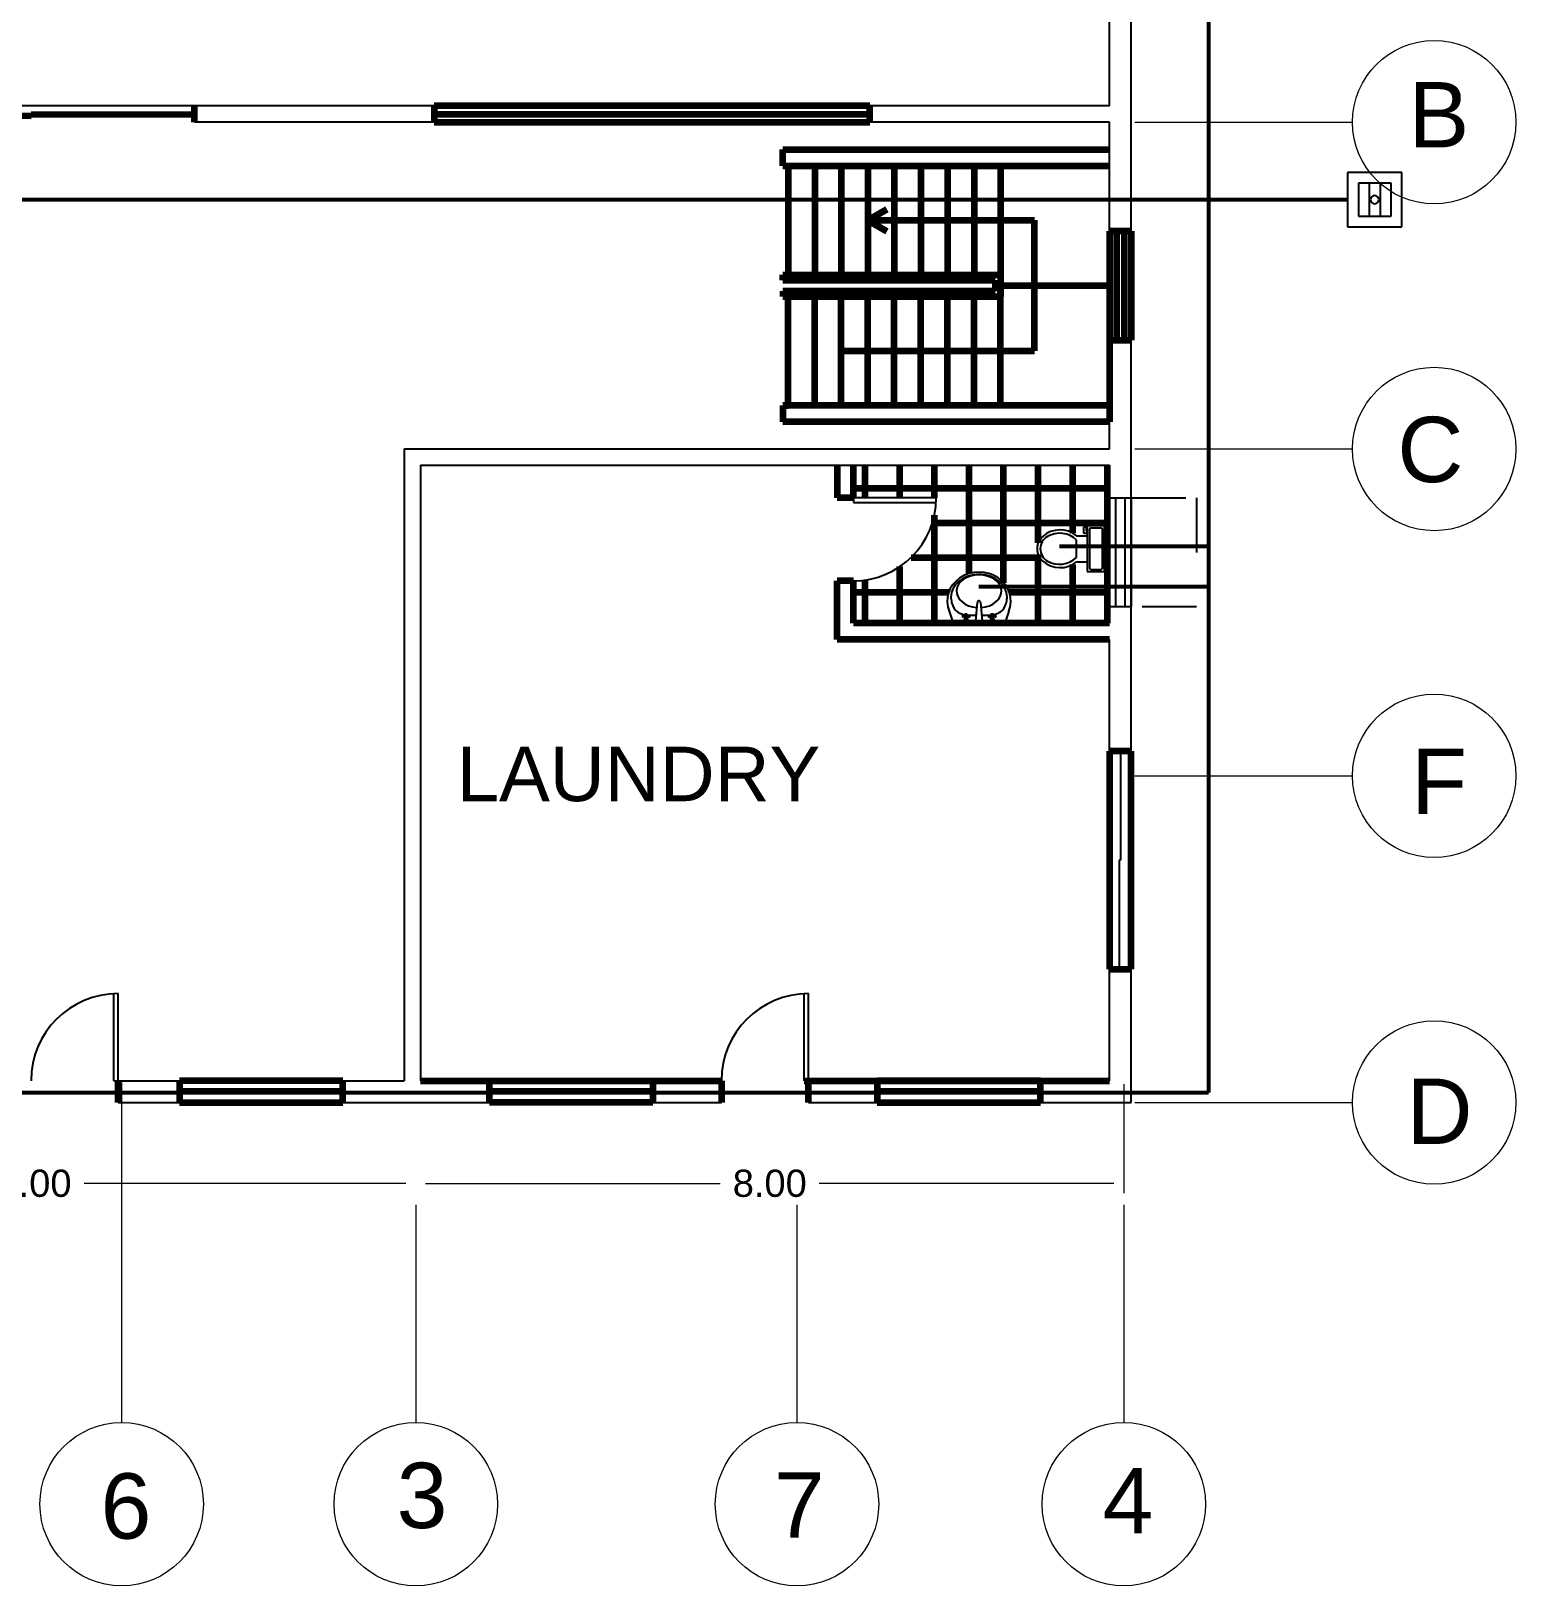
# Model space of a CAD drawing. Header units: millimetres. Extents: x 2391 to 3323, y 1596 to 2537.
# Drawn here: x 2772.21 to 2799.48, y 2083.23 to 2111.78 of the extents above; entities that cross this region are included whole.
import ezdxf

# ---------------------------------------------------------------- set-up
doc = ezdxf.new("R2010")
doc.units = ezdxf.units.MM
doc.linetypes.add('JIS_02_1.0', pattern=[2, 1, -1])
for name, color, linetype in [('BATH', 171, 'Continuous'), ('dimensions', 203, 'Continuous'), ('doors', 31, 'Continuous'), ('doors and windows schedule', 11, 'Continuous'), ('exterior wall', 140, 'Continuous'), ('interior wall', 191, 'Continuous'), ('Lightning text', 211, 'Continuous'), ('Plumbing symbols', 30, 'Continuous'), ('stairs', 123, 'Continuous'), ('TEXT', 130, 'Continuous'), ('windows', 241, 'Continuous')]:
    doc.layers.add(name, color=color, linetype=linetype)
doc.styles.get("Standard").update_dxf_attribs({"font": 'arial.ttf'})

msp = doc.modelspace()

# ---------------------------------------------------------------- linework, layer by layer
at = {"color": 0, "linetype": 'ByBlock'}
for p, q in [((2791.606, 2102.69), (2791.606, 2101.85)), ((2791.926, 2102.69), (2791.606, 2102.69)), ((2791.926, 2101.85), (2791.926, 2102.69)), ((2791.412, 2102.51), (2791.606, 2102.51)), ((2791.412, 2102.11), (2791.412, 2102.43)), ((2791.546, 2102.67), (2791.586, 2102.67)), ((2791.546, 2102.55), (2791.546, 2102.67)), ((2791.606, 2102.55), (2791.546, 2102.55)), ((2791.586, 2102.67), (2791.586, 2102.59)), ((2791.586, 2102.59), (2791.606, 2102.59)), ((2791.646, 2102.61), (2791.646, 2101.93)), ((2791.846, 2102.65), (2791.686, 2102.65)), ((2791.886, 2101.93), (2791.886, 2102.61)), ((2791.412, 2102.03), (2791.606, 2102.03)), ((2791.606, 2101.85), (2791.926, 2101.85)), ((2791.686, 2101.89), (2791.846, 2101.89)), ((2789.102, 2101.38), (2789.103, 2101.367)), ((2789.103, 2101.367), (2789.106, 2101.34)), ((2789.106, 2101.34), (2789.111, 2101.315)), ((2789.111, 2101.315), (2789.116, 2101.29)), ((2789.116, 2101.29), (2789.123, 2101.265)), ((2789.123, 2101.265), (2789.13, 2101.243)), ((2789.559, 2100.948), (2789.589, 2101.285)), ((2789.59, 2101.295), (2789.589, 2101.285)), ((2789.594, 2101.303), (2789.59, 2101.295)), ((2789.601, 2101.31), (2789.594, 2101.303)), ((2789.609, 2101.314), (2789.601, 2101.31)), ((2789.619, 2101.315), (2789.609, 2101.314)), ((2789.628, 2101.314), (2789.619, 2101.315)), ((2789.636, 2101.31), (2789.628, 2101.314)), ((2789.643, 2101.303), (2789.636, 2101.31)), ((2789.647, 2101.295), (2789.643, 2101.303)), ((2789.649, 2101.285), (2789.647, 2101.295)), ((2789.649, 2101.285), (2789.679, 2100.948)), ((2790.107, 2101.243), (2790.115, 2101.265)), ((2790.115, 2101.265), (2790.121, 2101.29)), ((2790.121, 2101.29), (2790.127, 2101.315)), ((2790.127, 2101.315), (2790.131, 2101.34)), ((2790.131, 2101.34), (2790.135, 2101.367)), ((2790.135, 2101.367), (2790.136, 2101.38)), ((2789.071, 2101.121), (2789.136, 2100.925)), ((2789.13, 2101.243), (2789.139, 2101.221)), ((2789.139, 2101.221), (2789.148, 2101.201)), ((2789.139, 2101.221), (2789.139, 2101.221)), ((2789.148, 2101.201), (2789.158, 2101.183)), ((2789.158, 2101.183), (2789.169, 2101.166)), ((2789.169, 2101.166), (2789.181, 2101.151)), ((2789.181, 2101.151), (2789.194, 2101.137)), ((2789.194, 2101.137), (2789.207, 2101.125)), ((2789.207, 2101.125), (2789.221, 2101.113)), ((2789.221, 2101.113), (2789.236, 2101.103)), ((2789.236, 2101.103), (2789.251, 2101.094)), ((2789.236, 2101.103), (2789.236, 2101.103)), ((2789.251, 2101.094), (2789.267, 2101.086)), ((2789.267, 2101.086), (2789.284, 2101.079)), ((2789.284, 2101.079), (2789.3, 2101.073)), ((2789.3, 2101.073), (2789.317, 2101.067)), ((2789.308, 2101.04), (2789.306, 2101.033)), ((2789.306, 2101.033), (2789.308, 2101.025)), ((2789.314, 2101.046), (2789.308, 2101.04)), ((2789.308, 2101.025), (2789.314, 2101.02)), ((2789.321, 2101.048), (2789.314, 2101.046)), ((2789.314, 2101.02), (2789.321, 2101.018)), ((2789.317, 2101.067), (2789.333, 2101.063)), ((2789.329, 2101.046), (2789.321, 2101.048)), ((2789.321, 2101.018), (2789.329, 2101.02)), ((2789.334, 2101.04), (2789.329, 2101.046)), ((2789.329, 2101.02), (2789.334, 2101.025)), ((2789.333, 2101.063), (2789.35, 2101.059)), ((2789.334, 2101.04), (2789.352, 2101.04)), ((2789.336, 2101.033), (2789.334, 2101.04)), ((2789.334, 2101.025), (2789.336, 2101.033)), ((2789.352, 2101.025), (2789.334, 2101.025)), ((2789.347, 2100.96), (2789.354, 2100.97)), ((2789.35, 2101.059), (2789.357, 2101.058)), ((2789.353, 2101.048), (2789.351, 2101.033)), ((2789.351, 2101.033), (2789.353, 2101.017)), ((2789.351, 2100.965), (2789.411, 2100.965)), ((2789.359, 2101.063), (2789.353, 2101.048)), ((2789.353, 2101.017), (2789.359, 2101.003)), ((2789.354, 2100.97), (2789.358, 2100.982)), ((2789.358, 2100.982), (2789.359, 2100.995)), ((2789.369, 2101.068), (2789.359, 2101.063)), ((2789.404, 2101.003), (2789.359, 2101.003)), ((2789.359, 2101.003), (2789.359, 2100.995)), ((2789.359, 2100.995), (2789.404, 2100.995)), ((2789.368, 2101.04), (2789.366, 2101.033)), ((2789.366, 2101.033), (2789.368, 2101.025)), ((2789.374, 2101.046), (2789.368, 2101.04)), ((2789.368, 2101.025), (2789.374, 2101.02)), ((2789.381, 2101.07), (2789.369, 2101.068)), ((2789.381, 2101.048), (2789.374, 2101.046)), ((2789.374, 2101.02), (2789.381, 2101.018)), ((2789.393, 2101.068), (2789.381, 2101.07)), ((2789.389, 2101.046), (2789.381, 2101.048)), ((2789.381, 2101.018), (2789.389, 2101.02)), ((2789.394, 2101.04), (2789.389, 2101.046)), ((2789.389, 2101.02), (2789.394, 2101.025)), ((2789.404, 2101.063), (2789.393, 2101.068)), ((2789.396, 2101.033), (2789.394, 2101.04)), ((2789.394, 2101.025), (2789.396, 2101.033)), ((2789.409, 2101.048), (2789.404, 2101.063)), ((2789.404, 2101.003), (2789.409, 2101.017)), ((2789.404, 2100.995), (2789.404, 2101.003)), ((2789.404, 2100.995), (2789.405, 2100.981)), ((2789.405, 2100.981), (2789.409, 2100.968)), ((2789.408, 2101.051), (2789.427, 2101.05)), ((2789.411, 2101.033), (2789.409, 2101.048)), ((2789.409, 2101.017), (2789.411, 2101.033)), ((2789.409, 2100.968), (2789.418, 2100.957)), ((2789.411, 2101.04), (2789.428, 2101.04)), ((2789.411, 2101.025), (2789.428, 2101.025)), ((2789.428, 2101.04), (2789.426, 2101.033)), ((2789.426, 2101.033), (2789.428, 2101.025)), ((2789.427, 2101.05), (2789.442, 2101.05)), ((2789.434, 2101.046), (2789.428, 2101.04)), ((2789.428, 2101.025), (2789.434, 2101.02)), ((2789.441, 2101.048), (2789.434, 2101.046)), ((2789.434, 2101.02), (2789.441, 2101.018)), ((2789.449, 2101.046), (2789.441, 2101.048)), ((2789.441, 2101.018), (2789.449, 2101.02)), ((2789.442, 2101.05), (2789.456, 2101.05)), ((2789.454, 2101.04), (2789.449, 2101.046)), ((2789.449, 2101.02), (2789.454, 2101.025)), ((2789.456, 2101.033), (2789.454, 2101.04)), ((2789.454, 2101.025), (2789.456, 2101.033)), ((2789.456, 2101.05), (2789.471, 2101.05)), ((2789.471, 2101.05), (2789.487, 2101.05)), ((2789.487, 2101.05), (2789.502, 2101.05)), ((2789.487, 2101.05), (2789.487, 2101.05)), ((2789.502, 2101.05), (2789.518, 2101.05)), ((2789.518, 2101.05), (2789.534, 2101.05)), ((2789.534, 2101.05), (2789.551, 2101.05)), ((2789.551, 2101.05), (2789.568, 2101.049)), ((2789.67, 2101.049), (2789.688, 2101.049)), ((2789.688, 2101.049), (2789.703, 2101.049)), ((2789.703, 2101.049), (2789.718, 2101.049)), ((2789.718, 2101.049), (2789.733, 2101.049)), ((2789.733, 2101.049), (2789.749, 2101.049)), ((2789.733, 2101.049), (2789.733, 2101.049)), ((2789.749, 2101.049), (2789.765, 2101.049)), ((2789.765, 2101.049), (2789.782, 2101.05)), ((2789.782, 2101.05), (2789.798, 2101.05)), ((2789.788, 2101.04), (2789.786, 2101.033)), ((2789.786, 2101.033), (2789.788, 2101.025)), ((2789.794, 2101.046), (2789.788, 2101.04)), ((2789.788, 2101.025), (2789.794, 2101.02)), ((2789.801, 2101.048), (2789.794, 2101.046)), ((2789.794, 2101.02), (2789.801, 2101.018)), ((2789.798, 2101.05), (2789.815, 2101.051)), ((2789.809, 2101.046), (2789.801, 2101.048)), ((2789.801, 2101.018), (2789.809, 2101.02)), ((2789.814, 2101.04), (2789.809, 2101.046)), ((2789.809, 2101.02), (2789.814, 2101.025)), ((2789.816, 2101.033), (2789.814, 2101.04)), ((2789.814, 2101.04), (2789.832, 2101.04)), ((2789.814, 2101.025), (2789.816, 2101.033)), ((2789.832, 2101.025), (2789.814, 2101.025)), ((2789.815, 2101.051), (2789.832, 2101.052)), ((2789.827, 2100.96), (2789.834, 2100.97)), ((2789.833, 2101.048), (2789.831, 2101.033)), ((2789.831, 2101.033), (2789.833, 2101.017)), ((2789.831, 2100.965), (2789.891, 2100.965)), ((2789.832, 2101.052), (2789.835, 2101.052)), ((2789.839, 2101.063), (2789.833, 2101.048)), ((2789.833, 2101.017), (2789.839, 2101.003)), ((2789.834, 2100.97), (2789.838, 2100.982)), ((2789.838, 2100.982), (2789.839, 2100.995)), ((2789.849, 2101.068), (2789.839, 2101.063)), ((2789.884, 2101.003), (2789.839, 2101.003)), ((2789.839, 2101.003), (2789.839, 2100.995)), ((2789.839, 2100.995), (2789.884, 2100.995)), ((2789.848, 2101.04), (2789.846, 2101.033)), ((2789.846, 2101.033), (2789.848, 2101.025)), ((2789.854, 2101.046), (2789.848, 2101.04)), ((2789.848, 2101.025), (2789.854, 2101.02)), ((2789.861, 2101.07), (2789.849, 2101.068)), ((2789.861, 2101.048), (2789.854, 2101.046)), ((2789.854, 2101.02), (2789.861, 2101.018)), ((2789.873, 2101.068), (2789.861, 2101.07)), ((2789.869, 2101.046), (2789.861, 2101.048)), ((2789.861, 2101.018), (2789.869, 2101.02)), ((2789.874, 2101.04), (2789.869, 2101.046)), ((2789.869, 2101.02), (2789.874, 2101.025)), ((2789.884, 2101.063), (2789.873, 2101.068)), ((2789.876, 2101.033), (2789.874, 2101.04)), ((2789.874, 2101.025), (2789.876, 2101.033)), ((2789.889, 2101.048), (2789.884, 2101.063)), ((2789.884, 2101.003), (2789.889, 2101.017)), ((2789.884, 2100.995), (2789.884, 2101.003)), ((2789.884, 2100.995), (2789.885, 2100.981)), ((2789.885, 2101.059), (2789.902, 2101.063)), ((2789.885, 2100.981), (2789.89, 2100.968)), ((2789.891, 2101.033), (2789.889, 2101.048)), ((2789.889, 2101.017), (2789.891, 2101.033)), ((2789.89, 2100.968), (2789.898, 2100.957)), ((2789.891, 2101.04), (2789.908, 2101.04)), ((2789.891, 2101.025), (2789.908, 2101.025)), ((2789.902, 2101.063), (2789.92, 2101.067)), ((2789.908, 2101.04), (2789.906, 2101.033)), ((2789.906, 2101.033), (2789.908, 2101.025)), ((2789.914, 2101.046), (2789.908, 2101.04)), ((2789.908, 2101.025), (2789.914, 2101.02)), ((2789.921, 2101.048), (2789.914, 2101.046)), ((2789.914, 2101.02), (2789.921, 2101.018)), ((2789.92, 2101.067), (2789.937, 2101.073)), ((2789.929, 2101.046), (2789.921, 2101.048)), ((2789.921, 2101.018), (2789.929, 2101.02)), ((2789.934, 2101.04), (2789.929, 2101.046)), ((2789.929, 2101.02), (2789.934, 2101.025)), ((2789.936, 2101.033), (2789.934, 2101.04)), ((2789.934, 2101.025), (2789.936, 2101.033)), ((2789.937, 2101.073), (2789.954, 2101.079)), ((2789.954, 2101.079), (2789.97, 2101.086)), ((2789.97, 2101.086), (2789.986, 2101.094)), ((2789.986, 2101.094), (2790.002, 2101.103)), ((2790.002, 2101.103), (2790.016, 2101.113)), ((2790.002, 2101.103), (2790.002, 2101.103)), ((2790.016, 2101.113), (2790.03, 2101.125)), ((2790.03, 2101.125), (2790.044, 2101.137)), ((2790.044, 2101.137), (2790.056, 2101.151)), ((2790.056, 2101.151), (2790.068, 2101.166)), ((2790.068, 2101.166), (2790.079, 2101.183)), ((2790.079, 2101.183), (2790.089, 2101.201)), ((2790.089, 2101.201), (2790.099, 2101.221)), ((2790.099, 2101.221), (2790.107, 2101.243)), ((2790.099, 2101.221), (2790.099, 2101.221)), ((2790.167, 2101.121), (2790.101, 2100.925)), ((2789.299, 2100.936), (2789.289, 2100.925)), ((2789.31, 2100.941), (2789.299, 2100.936)), ((2789.321, 2100.943), (2789.31, 2100.941)), ((2789.314, 2100.943), (2789.326, 2100.945)), ((2789.441, 2100.943), (2789.321, 2100.943)), ((2789.326, 2100.945), (2789.338, 2100.951)), ((2789.338, 2100.951), (2789.347, 2100.96)), ((2789.418, 2100.957), (2789.428, 2100.948)), ((2789.428, 2100.948), (2789.441, 2100.943)), ((2789.457, 2100.937), (2789.441, 2100.943)), ((2789.475, 2100.925), (2789.457, 2100.937)), ((2789.509, 2100.94), (2789.506, 2100.933)), ((2789.506, 2100.933), (2789.506, 2100.925)), ((2789.514, 2100.945), (2789.509, 2100.94)), ((2789.521, 2100.948), (2789.514, 2100.945)), ((2789.529, 2100.948), (2789.521, 2100.948)), ((2789.559, 2100.948), (2789.529, 2100.948)), ((2789.559, 2100.948), (2789.679, 2100.948)), ((2789.679, 2100.948), (2789.716, 2100.948)), ((2789.724, 2100.947), (2789.716, 2100.948)), ((2789.73, 2100.944), (2789.724, 2100.947)), ((2789.736, 2100.939), (2789.73, 2100.944)), ((2789.738, 2100.933), (2789.736, 2100.939)), ((2789.739, 2100.925), (2789.738, 2100.933)), ((2789.779, 2100.936), (2789.769, 2100.925)), ((2789.79, 2100.941), (2789.779, 2100.936)), ((2789.801, 2100.943), (2789.79, 2100.941)), ((2789.794, 2100.943), (2789.806, 2100.945)), ((2789.921, 2100.943), (2789.801, 2100.943)), ((2789.806, 2100.945), (2789.818, 2100.951)), ((2789.818, 2100.951), (2789.827, 2100.96)), ((2789.898, 2100.957), (2789.909, 2100.948)), ((2789.909, 2100.948), (2789.921, 2100.943)), ((2789.937, 2100.937), (2789.921, 2100.943)), ((2789.955, 2100.925), (2789.937, 2100.937))]:
    msp.add_line(p, q, dxfattribs=at)
for centre, radius, start, end in [((2790.986, 2102.27), 0.3, 131.0789, 228.9209), ((2791.004, 2102.27), 0.26, 119.5765, 240.4233), ((2791.108, 2102.129), 0.487, 51.4691, 131.0789), ((2791.099, 2102.102), 0.453, 46.3677, 119.5765), ((2791.681, 2102.615), 0.0354, 81.8699, 188.1301), ((2791.851, 2102.615), 0.0354, 351.8699, 98.1301), ((2791.099, 2102.438), 0.453, 240.4233, 313.6321), ((2791.108, 2102.41), 0.487, 228.9209, 308.5307), ((2791.681, 2101.925), 0.0354, 171.8699, 278.1301), ((2791.851, 2101.925), 0.0354, 261.8699, 8.1301)]:
    msp.add_arc(centre, radius, start, end, dxfattribs=at)
for centre, major_axis, ratio, start_param, end_param in [((2789.619, 2101.307), (-0.584, 0), 0.916316, 2.786438, 6.63834), ((2789.619, 2101.38), (-0.517, 0), 0.815274, 3.141593, 6.283185), ((2789.619, 2101.491), (-0.412, 0), 0.730435, 1.664123, 7.760732)]:
    msp.add_ellipse(centre, major_axis=major_axis, ratio=ratio, start_param=start_param, end_param=end_param, dxfattribs=at)
at = {"layer": 'BATH', "linetype": 'Continuous', "lineweight": 100}
for p, q in [((2787.531, 2103.202), (2787.531, 2103.802)), ((2788.166, 2103.202), (2788.166, 2103.802)), ((2788.801, 2103.202), (2788.801, 2103.802)), ((2789.436, 2101.816), (2789.436, 2103.802)), ((2790.071, 2101.647), (2790.071, 2103.802)), ((2790.706, 2102.377), (2790.706, 2103.802)), ((2791.341, 2102.557), (2791.341, 2103.802)), ((2791.976, 2100.902), (2791.976, 2103.802)), ((2787.314, 2103.38), (2792.014, 2103.38)), ((2788.764, 2102.745), (2792.014, 2102.745)), ((2788.801, 2100.902), (2788.801, 2102.884)), ((2788.371, 2102.11), (2790.732, 2102.11)), ((2790.706, 2100.902), (2790.706, 2102.162)), ((2791.926, 2102.11), (2792.014, 2102.11)), ((2788.166, 2100.902), (2788.166, 2101.943)), ((2791.341, 2100.902), (2791.341, 2101.983)), ((2787.531, 2100.902), (2787.531, 2101.698)), ((2787.314, 2101.475), (2789.064, 2101.475)), ((2790.174, 2101.475), (2792.014, 2101.475))]:
    msp.add_line(p, q, dxfattribs=at)
at = {"layer": 'dimensions', "lineweight": 100}
msp.add_line((2790.014, 2107.102), (2792.014, 2107.102), dxfattribs=at)
at = {"layer": 'dimensions', "lineweight": 13}
for p, q in [((2792.277, 2092.44), (2792.277, 2090.436)), ((2779.097, 2090.616), (2773.186, 2090.616)), ((2779.457, 2090.616), (2784.868, 2090.616)), ((2792.097, 2090.616), (2786.686, 2090.616))]:
    msp.add_line(p, q, dxfattribs=at)
at = {"layer": 'doors', "lineweight": 100}
for p, q in [((2769.214, 2110.252), (2772.214, 2110.222)), ((2772.214, 2110.242), (2775.214, 2110.252)), ((2772.214, 2110.222), (2772.214, 2110.242)), ((2786.409, 2092.502), (2786.489, 2092.502))]:
    msp.add_line(p, q, dxfattribs=at)
at = {"layer": 'doors'}
for p, q in [((2788.834, 2103.202), (2787.314, 2103.202)), ((2787.314, 2103.202), (2787.314, 2103.122)), ((2787.314, 2103.202), (2787.314, 2103.122)), ((2787.314, 2103.122), (2788.832, 2103.122)), ((2773.734, 2092.502), (2773.734, 2094.1)), ((2773.814, 2092.502), (2773.814, 2094.102)), ((2786.409, 2092.502), (2786.409, 2094.1)), ((2786.489, 2092.502), (2786.489, 2094.102)), ((2773.734, 2092.502), (2773.814, 2092.502))]:
    msp.add_line(p, q, dxfattribs=at)
for centre, radius, start, end in [((2787.314, 2103.202), 1.52, 270, 0), ((2773.814, 2092.502), 1.6, 90, 180), ((2786.489, 2092.502), 1.6, 90, 180)]:
    msp.add_arc(centre, radius, start, end, dxfattribs=at)
at = {"layer": 'exterior wall'}
for p, q in [((2792.414, 2092.102), (2792.414, 2122.102)), ((2792.014, 2110.402), (2792.014, 2116.825)), ((2792.014, 2104.102), (2792.014, 2110.102)), ((2792.014, 2100.902), (2792.014, 2103.802)), ((2792.014, 2092.502), (2792.014, 2100.602)), ((2773.814, 2092.502), (2779.064, 2092.502)), ((2773.814, 2092.102), (2784.889, 2092.102)), ((2786.489, 2092.102), (2792.414, 2092.102))]:
    msp.add_line(p, q, dxfattribs=at)
at = {"layer": 'exterior wall', "lineweight": 100}
for p, q in [((2773.814, 2092.102), (2773.814, 2092.502)), ((2779.364, 2092.502), (2784.889, 2092.502)), ((2784.889, 2092.502), (2784.889, 2092.102)), ((2786.489, 2092.502), (2792.014, 2092.502)), ((2786.489, 2092.102), (2786.489, 2092.502))]:
    msp.add_line(p, q, dxfattribs=at)
at = {"layer": 'interior wall'}
for p, q in [((2792.014, 2110.402), (2752.414, 2110.402)), ((2792.014, 2110.102), (2775.214, 2110.102)), ((2779.064, 2104.102), (2792.014, 2104.102)), ((2779.064, 2104.102), (2779.064, 2092.502)), ((2779.364, 2103.802), (2792.014, 2103.802)), ((2779.364, 2103.802), (2779.364, 2092.502))]:
    msp.add_line(p, q, dxfattribs=at)
at = {"layer": 'interior wall', "lineweight": 100}
for p, q in [((2775.214, 2110.102), (2775.214, 2110.402)), ((2787.014, 2103.802), (2787.014, 2103.202)), ((2787.314, 2103.202), (2787.314, 2103.802)), ((2787.314, 2103.202), (2787.014, 2103.202)), ((2787.014, 2100.602), (2787.014, 2101.682)), ((2787.314, 2101.682), (2787.014, 2101.682)), ((2787.314, 2100.902), (2787.314, 2101.682)), ((2792.014, 2100.902), (2787.314, 2100.902)), ((2792.014, 2100.602), (2787.014, 2100.602))]:
    msp.add_line(p, q, dxfattribs=at)
at = {"layer": 'Lightning text', "linetype": 'ByBlock', "lineweight": 13, "ltscale": 0.02}
for p, q in [((2792.477, 2110.102), (2796.477, 2110.102)), ((2792.477, 2104.102), (2796.477, 2104.102)), ((2792.477, 2098.102), (2796.477, 2098.102)), ((2773.877, 2092.468), (2773.877, 2086.226)), ((2792.477, 2092.102), (2796.477, 2092.102)), ((2779.277, 2090.226), (2779.277, 2086.226)), ((2786.277, 2090.226), (2786.277, 2086.226)), ((2792.277, 2090.226), (2792.277, 2086.226))]:
    msp.add_line(p, q, dxfattribs=at)
for centre in [(2797.977, 2110.102), (2797.977, 2104.102), (2797.977, 2098.102), (2797.977, 2092.102), (2773.877, 2084.726), (2779.277, 2084.726), (2786.277, 2084.726), (2792.277, 2084.726)]:
    msp.add_circle(centre, 1.5, dxfattribs=at)
at = {"layer": 'Plumbing symbols', "linetype": 'ByBlock', "lineweight": 53, "ltscale": 0.02}
for p, q in [((2793.834, 2119.629), (2793.834, 2101.576)), ((2750.655, 2108.682), (2793.834, 2108.682)), ((2793.834, 2108.682), (2796.385, 2108.68)), ((2791.096, 2102.32), (2793.834, 2102.32)), ((2789.615, 2101.576), (2793.834, 2101.576)), ((2793.834, 2101.576), (2793.834, 2092.286)), ((2765.232, 2092.286), (2779.241, 2092.286)), ((2779.241, 2092.286), (2793.834, 2092.286))]:
    msp.add_line(p, q, dxfattribs=at)
at = {"layer": 'Plumbing symbols'}
for p, q in [((2796.385, 2109.18), (2796.385, 2108.18)), ((2797.385, 2109.18), (2796.385, 2109.18)), ((2796.585, 2108.98), (2796.585, 2108.38)), ((2797.185, 2108.98), (2796.585, 2108.98)), ((2796.785, 2108.98), (2796.785, 2108.38)), ((2796.985, 2108.98), (2796.985, 2108.38)), ((2797.185, 2108.38), (2797.185, 2108.98)), ((2797.385, 2108.18), (2797.385, 2109.18)), ((2796.385, 2108.18), (2797.385, 2108.18)), ((2796.585, 2108.38), (2797.185, 2108.38))]:
    msp.add_line(p, q, dxfattribs=at)
for start, end in [(0, 180), (180, 0)]:
    msp.add_arc((2796.885, 2108.68), 0.075, start, end, dxfattribs=at)
at = {"layer": 'stairs', "lineweight": 100}
for p, q in [((2786.014, 2109.302), (2786.014, 2109.602)), ((2786.014, 2109.602), (2792.014, 2109.602)), ((2786.014, 2109.302), (2792.014, 2109.302)), ((2786.114, 2109.302), (2786.114, 2107.302)), ((2786.602, 2109.302), (2786.602, 2107.302)), ((2787.089, 2109.302), (2787.089, 2107.302)), ((2787.577, 2109.302), (2787.577, 2107.302)), ((2788.064, 2109.302), (2788.064, 2107.302)), ((2788.552, 2109.302), (2788.552, 2107.302)), ((2789.039, 2109.302), (2789.039, 2107.302)), ((2789.527, 2109.302), (2789.527, 2107.302)), ((2790.014, 2109.302), (2790.014, 2107.302)), ((2787.577, 2108.302), (2787.927, 2108.506)), ((2787.577, 2108.302), (2790.635, 2108.302)), ((2787.577, 2108.302), (2787.927, 2108.1)), ((2790.635, 2105.902), (2790.635, 2108.302)), ((2786.014, 2107.202), (2786.014, 2107.302)), ((2786.014, 2107.302), (2790.014, 2107.302)), ((2786.014, 2107.302), (2786.014, 2107.202)), ((2790.014, 2107.302), (2790.014, 2106.902)), ((2786.014, 2107.202), (2789.914, 2107.202)), ((2789.914, 2107.002), (2786.014, 2107.002)), ((2786.014, 2107.002), (2786.014, 2106.902)), ((2789.914, 2107.202), (2789.914, 2107.002)), ((2790.014, 2106.902), (2790.014, 2107.002)), ((2792.014, 2107.102), (2792.014, 2104.602)), ((2786.014, 2106.902), (2790.014, 2106.902)), ((2786.114, 2104.902), (2786.114, 2106.902)), ((2786.602, 2104.902), (2786.602, 2106.902)), ((2787.089, 2104.902), (2787.089, 2106.902)), ((2787.577, 2104.902), (2787.577, 2106.902)), ((2788.064, 2104.902), (2788.064, 2106.902)), ((2788.552, 2104.902), (2788.552, 2106.902)), ((2789.039, 2104.902), (2789.039, 2106.902)), ((2789.527, 2104.902), (2789.527, 2106.902)), ((2790.014, 2104.902), (2790.014, 2106.902)), ((2787.089, 2105.902), (2790.635, 2105.902)), ((2792.014, 2104.902), (2786.014, 2104.902)), ((2786.014, 2104.902), (2786.014, 2104.602)), ((2786.014, 2104.902), (2786.114, 2104.902)), ((2792.014, 2104.602), (2786.014, 2104.602))]:
    msp.add_line(p, q, dxfattribs=at)
at = {"layer": 'windows', "lineweight": 100}
for p, q in [((2779.614, 2110.402), (2779.614, 2110.102)), ((2787.614, 2110.402), (2779.614, 2110.402)), ((2787.614, 2110.102), (2787.614, 2110.402)), ((2779.614, 2110.252), (2787.614, 2110.252)), ((2779.614, 2110.102), (2787.614, 2110.102)), ((2792.414, 2108.102), (2792.014, 2108.102)), ((2792.014, 2108.102), (2792.014, 2106.102)), ((2792.144, 2108.102), (2792.144, 2106.102)), ((2792.284, 2108.102), (2792.284, 2106.102)), ((2792.414, 2108.102), (2792.414, 2106.102)), ((2792.014, 2106.102), (2792.414, 2106.102)), ((2792.414, 2098.552), (2792.014, 2098.552)), ((2792.014, 2098.552), (2792.014, 2094.552)), ((2792.414, 2094.552), (2792.414, 2098.552)), ((2792.014, 2094.552), (2792.414, 2094.552)), ((2777.939, 2092.502), (2774.939, 2092.502)), ((2774.939, 2092.502), (2774.939, 2092.102)), ((2777.939, 2092.102), (2777.939, 2092.502)), ((2780.629, 2092.102), (2780.629, 2092.502)), ((2780.629, 2092.502), (2783.629, 2092.502)), ((2783.629, 2092.502), (2783.629, 2092.102)), ((2790.749, 2092.502), (2787.749, 2092.502)), ((2787.749, 2092.502), (2787.749, 2092.102)), ((2790.749, 2092.102), (2790.749, 2092.502)), ((2777.939, 2092.302), (2774.939, 2092.302)), ((2783.629, 2092.302), (2780.629, 2092.302)), ((2790.749, 2092.302), (2787.749, 2092.302)), ((2774.939, 2092.102), (2777.939, 2092.102)), ((2783.629, 2092.102), (2780.629, 2092.102)), ((2787.749, 2092.102), (2790.749, 2092.102))]:
    msp.add_line(p, q, dxfattribs=at)
at = {"layer": 'windows'}
for p, q in [((2792.014, 2101.202), (2792.014, 2103.202)), ((2792.014, 2103.202), (2792.414, 2103.202)), ((2792.134, 2101.202), (2792.134, 2103.202)), ((2792.294, 2103.202), (2792.294, 2101.202)), ((2792.414, 2103.202), (2792.414, 2101.202)), ((2792.414, 2101.202), (2792.014, 2101.202)), ((2792.214, 2098.552), (2792.214, 2096.552)), ((2792.214, 2096.552), (2792.194, 2096.552)), ((2792.194, 2096.552), (2792.194, 2094.552))]:
    msp.add_line(p, q, dxfattribs=at)
at = {"layer": 'windows', "linetype": 'JIS_02_1.0'}
for p, q in [((2792.414, 2103.202), (2793.614, 2103.202)), ((2793.614, 2103.202), (2793.614, 2101.202)), ((2793.614, 2101.202), (2792.414, 2101.202))]:
    msp.add_line(p, q, dxfattribs=at)

# ---------------------------------------------------------------- texts
at = {"layer": 'dimensions', "lineweight": 13, "char_height": 0.5, "attachment_point": 5}
for s, insert in [('\\A1;9.00', (2772.277, 2090.616)), ('\\A1;8.00', (2785.777, 2090.616))]:
    msp.add_mtext(s, dxfattribs=dict(at, insert=insert))
at = {"layer": 'doors and windows schedule'}
for s, p in [('B', (2797.503, 2109.64)), ('C', (2797.301, 2103.493)), ('F', (2797.555, 2097.397)), ('D', (2797.47, 2091.342)), ('6', (2773.49, 2084.093)), ('3', (2778.926, 2084.288)), ('7', (2785.854, 2084.111)), ('4', (2791.886, 2084.193))]:
    msp.add_text(s, height=1.2, dxfattribs=at).set_placement(p)
at = {"layer": 'TEXT'}
msp.add_text('LAUNDRY', height=1, dxfattribs=at).set_placement((2780.03, 2097.635))

doc.saveas('drawing.dxf')
